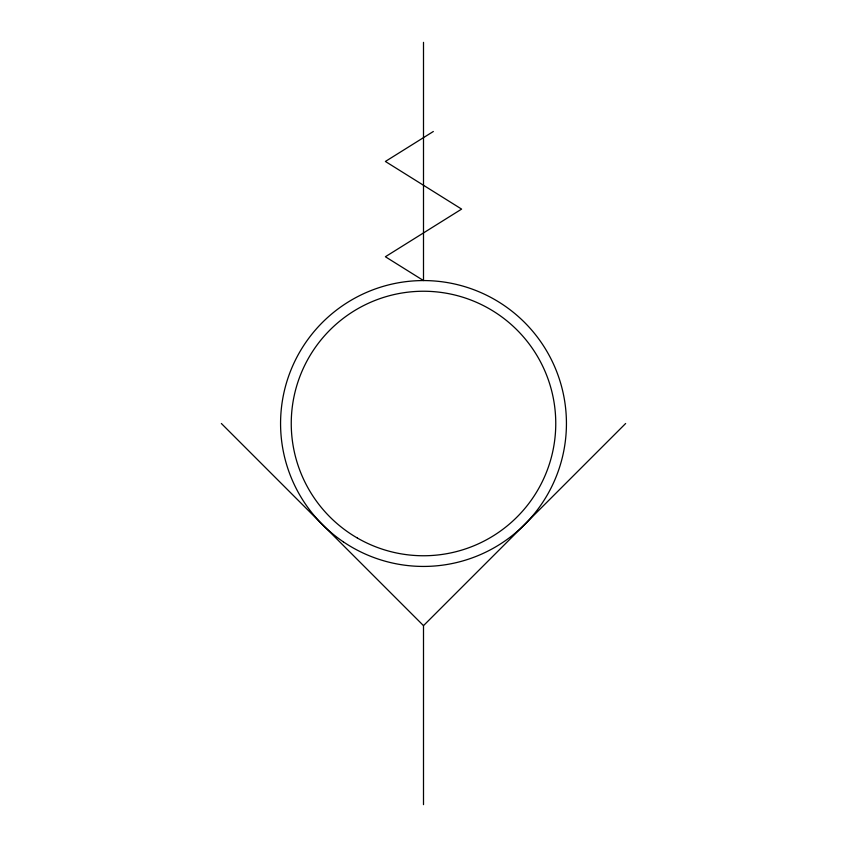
<?xml version="1.0" encoding="UTF-8"?>
<svg xmlns="http://www.w3.org/2000/svg" width="847" height="847" viewBox="0 0 847 847"><rect width="100%" height="100%" fill="white"/><g stroke="black" fill="none" stroke-linecap="round" stroke-linejoin="round"><path stroke-width="1.27" d="M423.5 804.65L423.5 625.637L625.637 423.5M433.346 131.486L385.385 161.459L461.615 209.103L385.385 256.747L423.5 280.569L423.5 42.35M221.363 423.5L423.5 625.637M343.384 541.868A142.931 142.931 0 0 0 566.071 433.696A142.931 142.931 0 0 0 361.044 294.936A142.931 142.931 0 0 0 343.384 541.868M357.37 538.036A132.259 132.259 0 0 0 555.759 423.5A132.259 132.259 0 0 0 357.37 308.964A132.259 132.259 0 0 0 357.37 538.036"/></g></svg>
